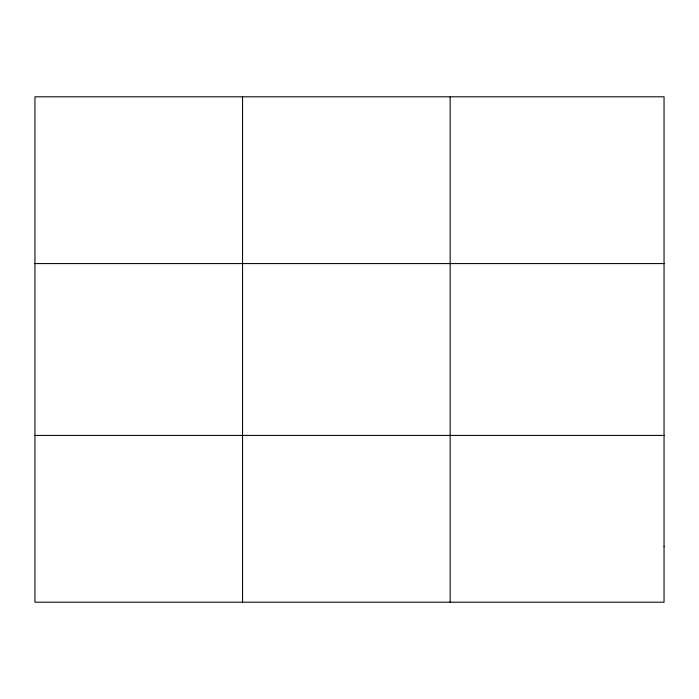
<?xml version="1.0" encoding="UTF-8"?>
<svg xmlns="http://www.w3.org/2000/svg" width="699" height="699" viewBox="0 0 699 699"><rect width="100%" height="100%" fill="white"/><g stroke="black" fill="none" stroke-linecap="round" stroke-linejoin="round"><path stroke-width="1.05" d="M242.553 602.197L242.553 96.803M450.156 602.197L450.156 96.803M34.95 263.584L664.05 263.584M34.95 435.416L664.05 435.416M664.05 546.609L664.05 602.197L34.95 602.197L34.95 96.803L664.05 96.803L664.05 546.609"/></g></svg>
